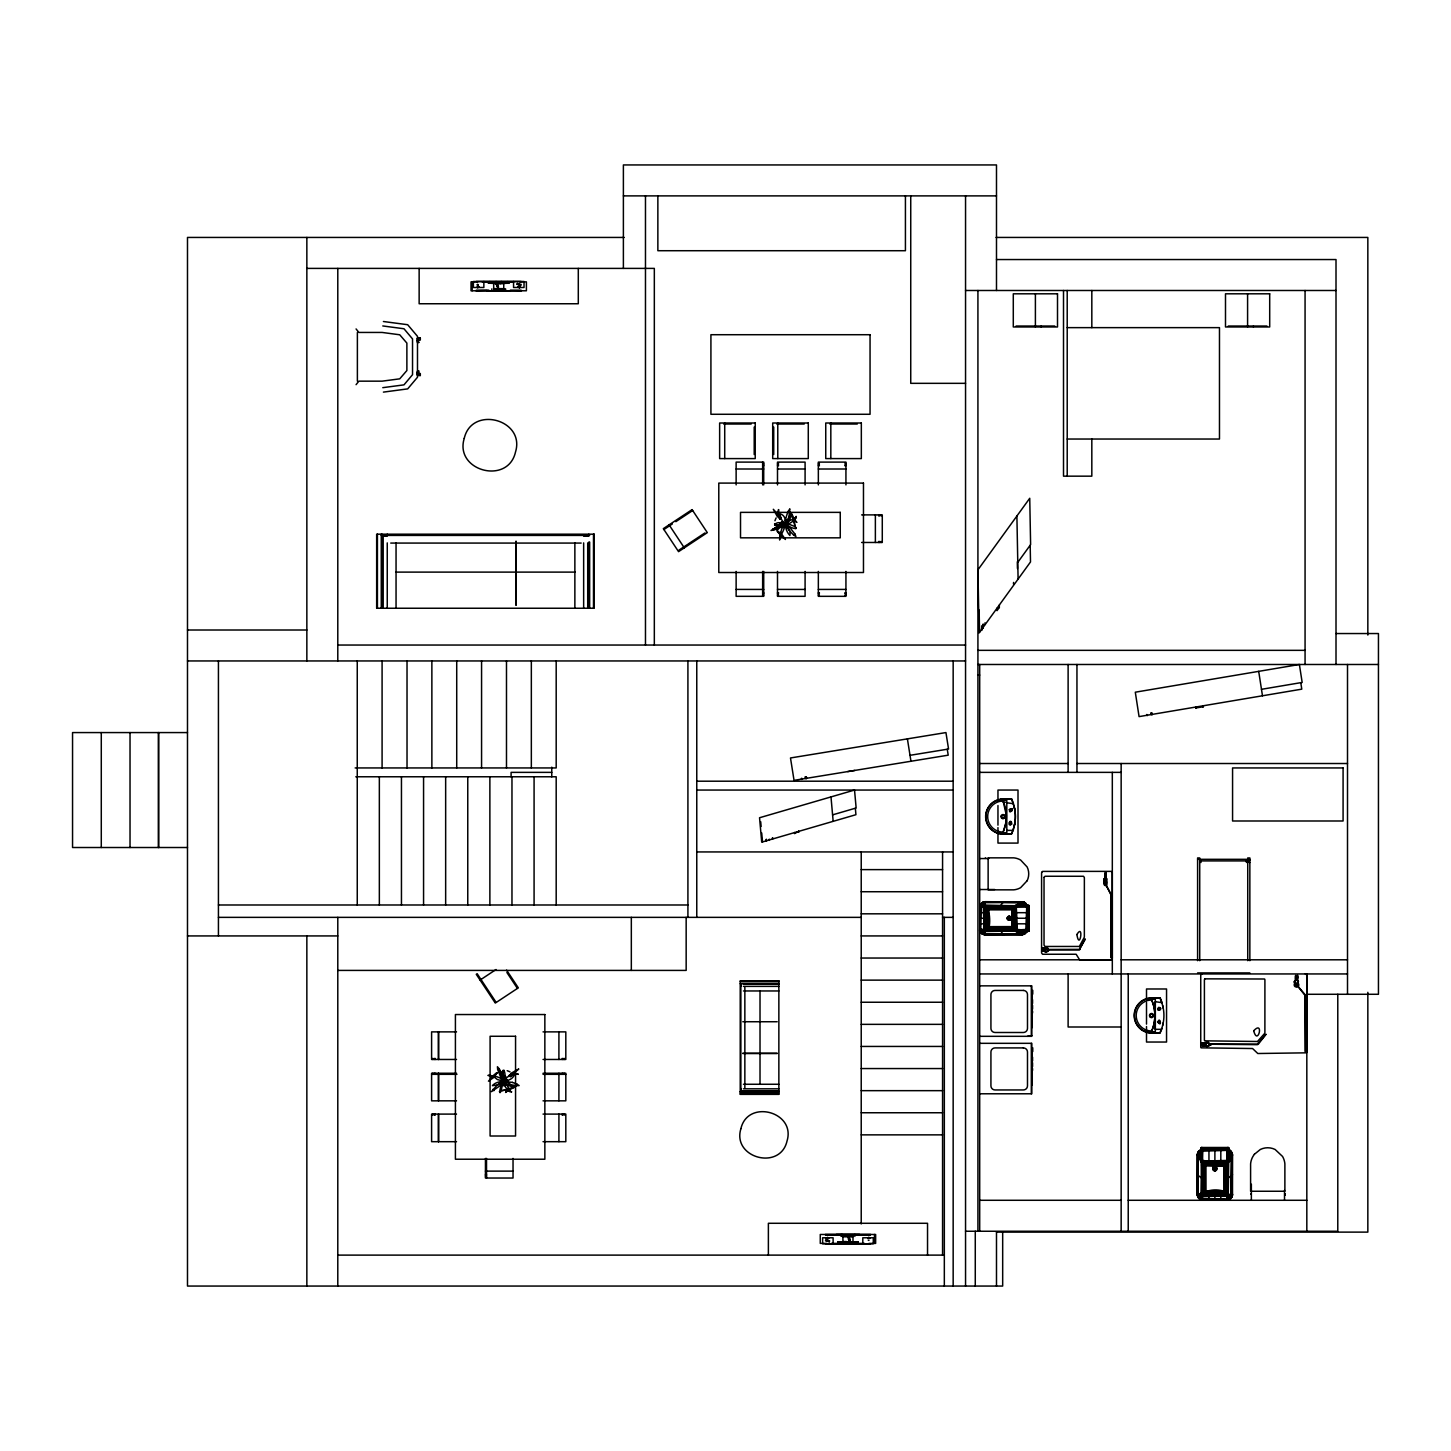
<?xml version="1.0" encoding="UTF-8"?>
<svg xmlns="http://www.w3.org/2000/svg" width="1451" height="1451" viewBox="0 0 1451 1451"><rect width="100%" height="100%" fill="white"/><g stroke="black" fill="none" stroke-linecap="round" stroke-linejoin="round"><path stroke-width="1.5" d="M984.286 910.394C984.05 897.353 992.919 915.871 987.26 906.603C981.329 913.713 983.506 904.844 988.421 906.313L1015.809 906.313L1015.936 929.855L1026.655 932.104L1021.939 934.825L985.138 934.825L981.638 933.555L979.697 929.384L988.421 929.91L984.54 930.109L984.34 926.101L985.283 929.239L988.421 929.964L984.467 930.182L981.674 933.519L984.213 934.716L1021.939 934.553C1032.695 932.159 1012.018 932.54 1012.163 926.536L1012.29 906.948L1025.44 902.939L1027.399 907.111L1027.399 929.384C1028.65 936.784 1011.474 930.563 1016.716 929.384L1016.19 905.877L985.138 905.533L983.56 907.111M984.558 930.073L1014.122 930.145L1015.863 929.13L1015.99 926.101L1015.21 929.474L1012.816 930.018L986.771 928.749L984.83 926.21L984.812 910.394L987.551 907.201L1011.837 906.784L1015.464 910.394M1044.357 948.374L1042.344 948.265L1042.652 949.988M1231.21 1198.091L1227.492 1194.989L1226.748 1200.14L1230.484 1198.816L1232.479 1195.37L1232.57 1155.123C1228.852 1143.461 1226.621 1155.177 1226.748 1161.417L1203.006 1161.417C1200.811 1171.556 1200.811 1158.605 1206.506 1161.471L1223.538 1161.707L1226.839 1162.85L1227.401 1192.25L1226.857 1194.463L1223.918 1195.08L1206.271 1194.971L1203.169 1193.647L1202.371 1165.28L1203.151 1162.523L1206.506 1161.525L1203.423 1161.761L1202.262 1165.878L1203.405 1162.777L1206.506 1161.634L1205.037 1162.85L1206.198 1165.371L1223.737 1165.534L1223.846 1190.854C1233.368 1188.079 1222.195 1200.449 1223.701 1191.235C1227.093 1188.587 1229.505 1194.209 1226.186 1195.261C1219.711 1195.37 1230.14 1195.787 1227.546 1190.854M1202.063 1044.901L1202.063 1043.323M1246.427 861.078L1249.855 862.474M1042.543 948.591L1042.471 951.058A3.102 3.102 0 0 0 1044.339 950.895M1230.484 1150.661L1227.365 1161.634L1227.546 1165.878L1227.655 1163.376L1226.331 1165.679L1202.498 1165.443L1203.659 1163.031L1206.506 1161.761L1202.516 1165.715L1202.444 1190.854L1203.659 1193.701L1206.506 1194.935L1202.915 1194.463L1202.679 1190.981L1202.244 1195.007L1226.748 1195.334C1227.165 1201.247 1232.062 1200.031 1232.534 1194.354L1227.746 1194.354L1223.755 1191.162C1211.766 1187.625 1205.146 1192.45 1197.238 1194.354L1197.238 1155.123L1198.562 1151.387L1203.006 1149.301L1229.632 1150.117L1232.534 1155.123L1228.689 1162.378L1228.235 1195.243L1203.006 1196.041C1199.415 1195.134 1197.819 1201.392 1203.006 1200.14C1198.472 1196.295 1212.982 1185.267 1201.881 1195.678M1202.153 1165.479L1227.256 1165.878L1226.095 1163.031L1223.247 1161.816L1226.857 1162.287L1227.401 1195.134L1230.484 1198.816M985.628 930.291L988.131 926.572L988.058 909.977L984.231 907.201L979.733 907.111L981.638 902.939L985.138 901.67L1023.735 902.123L1027.036 906.24L1027.362 929.384L1014.884 930.109L1012.054 926.609L1012.725 928.531L1014.757 929.003L1015.936 926.101L1015.428 929.674L1011.837 930.127M1202.153 1044.629L1202.172 1043.541M477.579 287.026C476.617 286.935 479.628 287.733 477.56 286.572M979.733 929.384C978.7 938.779 990.072 923.271 985.991 926.971L984.576 926.318L984.558 910.394C984.739 906.549 990.888 905.551 984.63 907.147C984.104 913.876 983.887 904.698 988.421 906.422L988.421 929.855C982.835 930.018 982.835 926.028 988.421 926.645L1012.054 926.609L1014.648 930.291L1024.206 933.301L1027.036 930.254L1025.222 933.319L1021.939 934.698L1015.12 931.197L984.231 930.943L983.325 907.111L984.83 905.333L1016.299 905.732L1016.951 929.384L1015.12 931.197L1015.718 930.073L984.467 930.182L984.957 906.095L1015.736 906.385L1012.236 910.013L1012.272 926.463C1018.711 930.291 1008.264 933.773 1015.664 926.101L1016.026 909.197L1012.326 910.103L1015.065 909.106L1016.516 905.95L1026.111 903.61L1027.362 907.111L1015.845 906.512M1206.089 1161.471L1206.47 1165.298C1201.12 1149.482 1202.915 1179.445 1206.506 1161.87L1223.411 1161.888L1227.238 1165.715L1223.846 1165.842L1227.655 1165.044M1223.247 1194.989C1232.117 1192.305 1224.499 1190.654 1227.31 1191.053L1202.28 1190.854C1200.122 1197.347 1209.427 1187.281 1202.915 1193.883C1203.568 1198.961 1199.016 1202.788 1197.202 1194.354L1197.474 1155.123L1198.562 1151.387M868.423 1238.465L868.333 1237.54L867.861 1238.41M988.385 926.645L988.421 930.182M1013.016 906.258L1011.964 906.802L1012.29 910.067L1016.026 907.6L1015.374 906.331L1011.837 906.53L1014.648 906.204L1012.091 909.904L1013.451 906.204M1226.748 1150.026L1229.251 1150.734L1231.3 1153.454L1227.655 1162.051L1227.727 1194.354C1224.426 1197.401 1225.043 1186.664 1223.247 1194.717L1206.506 1194.717C1208.157 1187.045 1203.586 1194.626 1206.506 1195.044M1227.727 1163.756L1223.792 1165.661L1227.746 1162.197L1226.929 1161.399L1223.628 1165.425L1223.411 1161.888L1228.235 1161.145L1231.21 1151.387M1226.403 1165.878L1223.247 1162.033L1223.247 1165.298L1224.209 1162.033L1223.247 1161.761M1251.161 1194.373L1250.835 1193.883M1044.756 950.496C1044.194 942.805 1052.483 952.763 1045.246 951.765A2.866 2.866 0 0 1 1044.92 951.094A2.576 2.576 0 0 0 1045.355 951.747L1045.754 952.074M828.43 1238.519L825.945 1238.574M497.312 286.155L497.367 286.881M788.909 517.499L789.816 508.811C784.828 516.447 782.923 528.382 789.906 535.51C791.684 525.897 779.84 522.813 779.695 513.799C793.788 516.81 776.303 546.102 781.98 528.146C791.901 523.231 794.967 501.538 785.68 524.228L778.081 528.889M496.097 282.274L496.079 281.494M1011.837 929.855L1014.195 929.837L1015.7 926.953L1012.399 926.101L1016.026 926.899L1014.449 929.239L1011.837 929.71L1011.837 906.639L1015.428 906.821L1015.99 910.394L1015.646 908.399L1012.871 907.02L1011.927 909.85L988.421 909.85M1044.72 948.736C1045.446 954.141 1040.258 947.539 1044.793 948.646L1045.609 947.195L1047.096 948.519M1104.791 873.575L1104.81 877.855A2.104 2.104 0 0 0 1104.465 878.472L1104.265 879.342A4.752 4.752 0 0 0 1104.265 881.047M1202.153 1165.08C1204.62 1168.109 1198.544 1153.636 1206.089 1165.461L1201.065 1162.378L1198.163 1155.123L1199.306 1152.003L1203.006 1150.026M1202.099 1192.958C1201.247 1187.154 1203.423 1202.045 1206.289 1191.398L1223.338 1191.452L1223.538 1195.025L1223.592 1191.344L1224.626 1194.3L1226.893 1195.08M1227.419 1191.144L1227.655 1192.541L1223.81 1191.035L1226.802 1191.561L1224.862 1195.189L1223.592 1195.098L1226.603 1194.209L1227.492 1191.198L1223.501 1194.971L1223.247 1191.452L1224.082 1194.59L1226.73 1194.899M985.283 906.276L988.095 909.94L984.63 907.147L984.377 908.126L987.931 910.14L984.776 906.149L985.138 901.706C973.694 906.857 994.171 904.553 987.895 910.23C978.246 913.042 994.697 899.439 984.667 910.394M1202.244 1195.007L1198.562 1198.091L1198.018 1197.238L1202.135 1194.862L1202.498 1190.854L1202.698 1194.681L1206.506 1195.152L1203.405 1193.955L1203.478 1192.341L1205.999 1191.162L1205.944 1165.697L1202.099 1164.21M1225.859 1163.285L1224.934 1161.471L1223.429 1165.316L1224.1 1161.417L1227.238 1161.888L1227.727 1165.461M1202.788 1192.123L1202.462 1194.336M502.372 1073.921C504.168 1063.783 507.197 1080.542 502.88 1082.972M1104.556 878.472C1109.09 880.05 1104.284 874.953 1104.12 880.485C1104.138 886.797 1107.385 884.675 1106.66 879.324A2.938 2.938 0 0 0 1106.097 877.928L1106.152 878.036A3.102 3.102 0 0 1 1106.587 879.705L1106.007 882.353M983.978 907.111L981.003 903.647L979.733 907.111M1026.002 932.775L1027.036 931.216L1016.28 929.601L1016.172 906.476L1025.875 904.844L1026.002 903.719M1026.546 932.014L1027.272 930.309L1016.498 929.384M1198.018 1197.238L1197.311 1195.352L1202.027 1194.536L1202.008 1161.525L1227.22 1161.199L1227.909 1195.352L1202.28 1195.225M1231.083 1197.982L1232.352 1195.334L1228.181 1194.645L1228.199 1162.378M1008.862 920.297L1008.862 916.18C1016.552 919.426 1002.732 921.875 1008.862 916.18M1009.588 916.18L1009.588 920.297M1201.029 1199.814L1202.661 1195.298L1206.162 1191.344C1208.864 1199.106 1199.596 1190.618 1205.944 1191.035C1200.938 1188.913 1202.299 1196.186 1203.369 1190.945M1232.207 1153.128L1231.518 1154.27C1230.865 1167.837 1226.585 1157.191 1223.592 1165.407L1223.538 1162.106M984.993 906.222L983.978 929.601L979.824 929.384L981.202 932.667M1012.635 930.291C1020.325 922.401 1007.683 925.176 1016.153 929.384M1201.918 1162.378L1198.671 1151.495L1197.311 1154.125L1198.163 1155.123M1203.369 1165.788L1205.128 1163.629L1202.661 1161.435L1205.654 1161.417L1206.416 1165.298L1206.271 1161.761M1226.403 1190.854L1223.447 1194.917L1223.338 1191.452L1224.535 1195.334L1225.859 1193.466M1227.854 1194.354L1226.966 1195.443L1224.626 1193.103M500.486 283.507A38.343 24.812 -0.6 0 1 495.19 283.507L488.425 283.163L509.011 283.199L504.005 283.398M858.248 1242.11L837.989 1242.129M1202.462 1165.679L1202.045 1162.904L1205.999 1165.57C1200.43 1160.746 1203.097 1168.744 1202.117 1162.523M1223.393 1165.298L1223.828 1162.033L1225.551 1163.013M1025.095 933.156L1021.939 934.371L982.708 933.682L980.15 929.384L980.024 905.261L984.63 907.147M1197.583 1153.146L1202.045 1162.378L1203.006 1149.337C1196.295 1148.067 1199.705 1161.616 1203.151 1161.471M1026.474 929.384L1025.422 932.304L1022.737 934.081L982.799 933.483L980.368 929.384L981.202 903.828M1232.207 1196.35L1227.727 1194.354L1226.657 1195.334M1228.689 1194.354L1226.748 1196.295L1203.006 1196.295L1201.065 1194.354L1201.519 1161.145L1226.748 1160.437C1230.684 1161.87 1226.131 1162.124 1227.02 1165.588M1027.272 930.309L1027.362 929.384L1026.945 931.179M479.011 286.591L478.776 287.425M1197.329 1155.123L1199.505 1150.915L1203.006 1149.591L1226.748 1149.591L1231.79 1152.203M1232.352 1195.334L1232.443 1194.354M503.57 1078.746C497.947 1112.5 496.442 1073.976 514.144 1075.445C509.392 1084.097 498.273 1078.746 492.433 1085.656L498.491 1084.858L503.697 1081.43L512.529 1082.446M979.969 907.111L980.676 904.572L985.138 901.923L982.436 902.431L980.15 905.315M1295.543 975.924L1295.58 979.77A2.068 2.068 0 0 0 1295.036 980.314C1293.059 982.599 1297.339 989.437 1297.666 983.814L1298.409 981.402A2.285 2.285 0 0 0 1297.466 979.842L1297.412 976.904M980.15 907.111L982.109 903.483L985.138 902.341L1024.297 902.994L1026.709 907.111L1025.73 932.54M1204.838 1195.261L1206.325 1191.416C1207.812 1201.21 1200.068 1187.825 1202.317 1193.157M1232.08 1194.354L1230.267 1198.562L1227.691 1199.796L1201.301 1199.143M1199.723 862.493C1202.208 859.101 1198.562 862.529 1201.029 862.493M498.364 287.334C497.113 288.187 499.996 288.042 497.24 283.924L496.26 284.305L497.929 287.715M1045.754 952.219L1044.829 948.628M985.773 930.127C991.65 932.032 990.144 909.16 986.462 906.258M1014.811 910.394L1012.254 906.639L1015.21 907.02L1015.936 910.394L1014.285 908.471L1012.272 910.031C1018.529 905.787 1011.311 906.367 1013.36 906.331M1204.457 1193.447L1205.654 1195.334L1206.416 1191.452C1204.892 1197.655 1207.232 1194.282 1203.75 1191.579M507.614 281.567L509.011 282.673L488.443 282.673L489.821 281.567A2.358 2.358 0 0 0 488.733 282.256M1227.492 1165.878C1229.305 1160.147 1221.597 1161.507 1226.149 1165.353M1044.811 949.68L1045.427 947.503L1046.751 947.721M870.02 1238.392L868.732 1237.467L869.403 1238.501M1046.86 949.661L1047.876 948.174L1048.62 950.187M1202.734 1165.588L1205.309 1161.544L1206.38 1165.298M1202.153 1191.253L1202.099 1192.541M1205.128 1193.103L1206.216 1195.025M1224.626 1163.629L1223.247 1161.58L1225.297 1163.285M1227.093 1165.752C1227.111 1160.492 1229.414 1167.529 1223.828 1165.752M1225.297 1193.447L1224.644 1195.007L1223.538 1194.626M1203.913 1163.285C1203.459 1160.292 1207.468 1162.396 1205.128 1163.629M477.161 284.741L478.213 285.176L477.651 284.251M868.315 1240.369L869.022 1240.297M1227.963 1147.36L1228.924 1149.718L1200.829 1149.718L1201.809 1147.36M1012.29 926.427C1017.314 925.883 1015.809 929.112 1012.272 926.463C1019.4 926.663 1012.671 932.54 1012.091 926.59C1012.399 931.506 1014.594 930.943 1012.018 926.627M1202.045 1162.469L1202.661 1165.298L1205.926 1165.752M1015.918 929.619L1015.7 929.964M1203.151 1195.261L1202.353 1193.538M1202.915 1194.463L1202.571 1191.217M1227.093 1190.981L1226.857 1194.463M519.494 287.062C521.054 285.702 518.497 289.71 520.093 286.5M1227.111 1165.298L1227.473 1162.233M987.224 930.291L988.294 926.627L986.063 930.218L987.405 929.474L988.258 926.627L987.551 929.293L985.048 929.474M1202.679 1194.119L1202.661 1191.434L1205.926 1190.945L1202.734 1191.144M1227.292 1162.414L1226.258 1165.516M1206.688 1042.199L1205.6 1045.373A1.941 1.941 0 0 0 1206.996 1046.588L1209.009 1045.446M986.571 910.394L988.421 908.526M1013.705 926.155L1011.964 929.692L1015.591 926.246M1204.53 1165.878L1206.506 1163.902M1225.224 1190.926L1223.247 1192.849M519.404 287.933L517.934 286.754L520.202 286.554M828.739 1238.519L827.777 1238.447M1008.173 920.061L1008.173 916.433M1010.259 916.433L1010.259 920.061M1012.163 909.94L1015.446 905.333L1022.737 902.649L1025.422 904.191L1026.474 907.111M1014.793 926.173L1011.927 929.039M1204.91 1192.903L1205.763 1195.134M1224.862 1163.829L1223.991 1161.598M1104.193 879.342L1104.465 878.472M1203.949 1161.417L1206.234 1165.353L1204.203 1163.013L1206.216 1161.707M1014.068 826.653L1014.721 823.805M1162.614 1025.585L1163.249 1022.755M1009.044 809.821C1016.208 805.595 1009.424 814.7 1009.515 810.909M1009.987 809.912L1011.274 809.694L1010.204 810.347M1012.036 810.492L1011.8 809.041M1157.572 1021.522C1162.142 1028.487 1160.093 1017.314 1158.497 1020.76M1158.424 1022.03L1159.748 1021.994L1158.478 1022.375M985.991 908.471L984.358 909.65L987.877 910.357L984.286 908.435L986.045 907.492M981.982 903.338L985.138 902.123L1021.939 901.923L1025.331 903.048L1022.882 901.778L985.138 902.576L982.218 903.647M1202.77 1195.588L1197.583 1196.331M1228.725 1149.682C1223.592 1150.19 1230.992 1164.155 1223.665 1165.461L1226.857 1162.287M1013.85 906.204L1012.054 909.886C1015.192 903.737 1018.058 912.625 1012.399 910.357C1021.704 911.518 1007.103 904.281 1015.21 907.02M1227.419 1163.194L1223.737 1165.534C1229.976 1164.591 1223.175 1157.88 1223.519 1165.353M1012.635 906.204L1026.202 905.569L1026.546 904.481M1203.205 1043.45L1205.545 1043.487L1206.779 1046.661L1210.95 1044.774L1207.595 1042.054L1205.545 1043.432M979.897 906.204L984.413 906.512L988.04 910.013C981.765 909.215 987.043 904.517 988.167 909.904L986.861 906.258M1228.181 1194.645L1227.093 1191.815M517.118 284.45L517.39 283.398M511.586 1084.895L516.429 1085.711L516.864 1084.078L512.257 1082.355M829.265 1241.875L829.555 1240.805M979.897 930.291L981.747 933.428L985.138 934.698L985.138 930.309L984.213 934.716M1042.344 948.41L1045.137 947.739M1104.864 882.317C1104.302 887.958 1107.657 881.718 1104.338 881.356M984.286 909.614L985.737 908.235M1014.285 928.023L1015.918 927.225L1012.381 926.228M478.504 286.572L477.579 287.153M477.669 287.915L477.343 286.591M869.004 1237.358L868.968 1238.338M1024.66 902.395C1006.831 913.604 1019.182 899.439 1025.44 902.939M986.317 909.106L984.34 910.031L987.895 910.23L984.576 909.541L988.421 907.437M1007.629 919.589L1007.629 916.905M1010.821 916.905L1010.821 919.589M1044.938 948.464L1045.718 947.322M788.528 518.896L787.73 521.072M1013.759 927.606L1015.863 926.79M983.343 626.651L982.962 627.793L982.871 625.762M985.229 624.438L984.993 622.842M1013.469 584.064L1013.578 582.431M827.324 1237.612L827.396 1238.465M786.714 524.881L785.68 524.228L788.365 521.127L796.019 518.098C791.23 524.464 782.125 526.749 774.616 524.809C779.586 518.297 788.818 528.636 795.874 528.563L794.822 526.495L789.036 524.228L779.713 525.28M1212.691 1168.291C1218.749 1161.761 1216.156 1176.507 1212.691 1168.291L1217.081 1168.291M1015.392 926.355L1015.591 910.249L1014.285 909.523M986.154 909.324L984.449 908.979L985.991 907.963M1016.026 928.096C1013.306 925.43 1017.623 928.005 1014.285 928.531M1227.6 1194.626L1227.238 1191.017M1011.637 833.545L1013.233 829.446A39.431 39.431 0 0 0 1013.215 803.691L1006.613 802.748M1013.505 829.537L1011.474 834.216L1000.664 833.745M1151.659 999.975A15.544 15.544 0 0 0 1136.206 1015.5A15.544 15.544 0 0 0 1151.659 1031.044C1156.066 1021.558 1155.722 1008.699 1151.659 1000.211M1162.033 1028.469L1160.02 1033.148L1149.21 1032.677M774.943 520.728L776.104 517.916M1012.725 907.963L1014.249 906.204M1205.581 1193.466L1203.949 1195.334M1046.951 948.954L1047.513 948.138L1048.384 949.19M1047.169 950.931C1049.744 949.444 1045.953 953.253 1044.92 950.731M1013.959 927.389L1015.791 926.736M1294.582 981.202L1296.523 979.516L1298.391 981.166M984.377 908.507L986.771 907.746L988.131 909.922M1015.9 927.987L1012.925 928.368M1007.266 918.955L1007.266 917.54M1011.184 917.54L1011.184 918.955M1105.372 883.605L1110.704 894.342A3.773 3.773 0 0 1 1111.031 895.992M1105.589 884.167L1110.904 893.925A4.716 4.716 0 0 1 1111.321 895.992L1111.049 957.86L1111.049 895.992M1106.297 884.439L1105.499 884.076M1047.658 949.843L1079.308 949.933L1085.257 938.96L1079.272 949.353L1047.658 949.462M1203.913 1192.903L1206.035 1191.198M1210.932 1044.847L1209.118 1045.536L1211.277 1043.94M985.283 930.218L988.095 926.536L983.306 934.462M1227.328 1161.417L1229.65 1150.081M1011.873 824.114C1010.44 816.387 1007.067 827.233 1011.166 824.513M1159.748 1009.297C1159.476 1006.649 1158.025 1010.821 1159.585 1008.735M1160.401 1009.769L1160.655 1008.663M788.328 511.078L789.961 511.496M507.505 1085.221L513.727 1087.216L507.923 1082.373L497.367 1079.544L493.703 1076.624L494.265 1075.626L500.686 1078.311L506.635 1084.622M1205.364 1193.284L1203.532 1195.334M1224.408 1163.448L1226.24 1161.417M1201.881 1043.142L1207.504 1042.199L1208.465 1043.741M1203.423 1165.679L1202.299 1162.233M1015.7 926.318L1014.285 926.971M1204.457 1163.285C1207.704 1160.818 1204.022 1162.704 1206.162 1165.407M512.983 1087.452L513.563 1086.454M518.315 287.189L519.549 287.044M1297.285 976.904L1297.303 979.751L1294.872 980.822A2.594 2.594 0 0 0 1294.764 982.998C1291.771 988.675 1301.62 988.004 1297.992 982.835M1205.581 1043.469L1208.483 1042.652M1200.122 1199.36L1202.534 1195.189M787.222 522.052L785.68 524.228L787.168 525.008M987.895 910.267L984.503 909.432L986.499 908.888M503.062 1082.464L502.318 1074.955M984.213 906.948L980.423 904.39M1204.076 1192.015L1202.117 1194.209M1225.678 1164.736L1225.261 1161.562M1104.9 878.018L1104.392 881.755M1206.234 1042.725L1205.745 1045.355L1206.96 1046.534M1201.682 1161.253L1201.682 1195.479M984.685 930.164L982.436 934.063M497.185 1085.076L491.436 1091.678L501.683 1084.622M519.621 286.645L518.624 286.446M981.674 904.191L980.604 907.111L980.604 929.384L981.674 932.304M1199.143 1151.876L1197.909 1155.123L1197.909 1194.354L1199.143 1197.601M1230.956 1197.873L1232.28 1194.354L1232.08 1155.123L1230.793 1151.749M1017.768 562.371L1030.609 544.633L1029.738 498.273L977.92 569.844L979.117 632.926L1030.5 561.954L1030.192 545.231M999.431 607.316L997.018 610.635L997.091 608.096M988.204 929.946C980.06 928.259 991.287 923.326 984.286 927.661M1011.837 906.422C1016.262 906.839 1017.26 910.756 1012.29 910.067M984.975 909.958L985.537 926.3L988.421 929.057M982.109 933.011L985.138 933.918M1028.94 931.161L1029.212 905.986L1027 905.079L1027 931.415L1028.94 931.161L1028.94 905.333L1028.759 931.306M987.242 930.236L988.312 929.692L984.449 926.409L987.877 926.137L984.286 927.28L985.719 926.59M1016.026 908.798L1012.363 910.194L1015.791 909.759L1012.907 906.403M1206.815 1042.126L1207.957 1042.126M356.075 384.678L358.869 381.16L382.121 381.16L399.732 378.838L406.879 370.531L406.879 343.089L399.732 334.782L382.121 332.442L358.869 332.442L356.075 328.942M1012.345 907.691L1014.902 906.802M984.231 928.096L987.931 926.355L984.304 929.239M1014.993 906.276L1021.939 901.706L1023.807 901.996M1079.852 949.571L1079.925 949.48A2.249 2.249 0 0 0 1080.143 949.117M857.94 1243.017A2.358 2.358 0 0 1 856.852 1243.688L858.248 1242.6L837.68 1242.6L838.805 1243.616M1297.811 985.701C1295.507 988.349 1294.564 981.819 1297.049 983.524M988.022 929.855C981.547 930.073 984.576 925.212 987.877 926.137M987.351 928.368C984.358 929.801 982.926 925.738 986.499 927.606M1202.172 1192.468L1203.514 1191.217M1011.855 810.837L1010.513 811.435M1010.984 823.678L1010.44 822.499L1010.349 823.715M984.467 929.511L984.286 928.06M1015.918 909.65L1015.918 906.857L1013.959 909.106M1204.203 1163.013L1203.26 1161.598L1205.781 1163.122M1297.013 986.063C1293.077 982.418 1299.244 985.936 1297.974 983.179L1297.919 980.495L1295.707 979.751L1297.158 979.643M1202.861 1195.08L1205.309 1195.207L1203.623 1191.398M1204.004 1195.261L1203.913 1191.779M1202.226 1191.597L1202.516 1193.375M1226.004 1165.153L1227.655 1163.376M984.358 927.225L984.34 930.055L988.04 926.482M985.991 928.023L984.63 929.347M1014.285 908.471L1015.627 907.147M987.75 928.676L984.558 928.985L985.991 926.971M1012.526 907.818C1015.972 906.675 1017.242 908.725 1012.925 908.126M1014.539 928.259L1015.863 929.13L1014.122 927.171M1104.973 880.63C1100.91 885.926 1109.163 888.302 1106.424 881.265M1295.707 979.915L1295.017 983.198L1297.375 983.814M1223.447 1161.834L1226.73 1161.834M1206.307 1194.917L1204.203 1193.72L1224.771 1193.665M1206.071 1161.87L1205.581 1163.285M788.401 529.651L793.624 535.056L794.912 533.986L788.818 526.187M826.671 1238.483L827.669 1237.34L826.598 1238.41M987.551 928.531L984.522 928.622M980.423 932.104L984.358 929.837L980.15 931.179M1227.582 1161.906L1231.518 1152.402M1202.153 1195.098L1201.555 1162.378L1203.006 1160.927M478.213 285.176L477.252 285.049M498.292 1084.151L500.196 1082.827M778.389 525.861L770.989 530.504L778.353 528.781M1012.49 906.712L1014.195 906.258M842.668 1241.856L837.662 1242.11L857.922 1242.129M1230.122 1198.399L1226.748 1199.687M1199.777 1151.242L1227.6 1150.353L1230.629 1151.876L1232.28 1155.123M1025.331 933.428L1021.939 934.789M1199.378 1150.788L1203.006 1149.428M1230.375 1198.689L1226.748 1200.14M1015.537 910.067L1012.381 910.23M1205.364 1163.448C1203.079 1158.678 1201.7 1166.531 1205.981 1165.606M1224.408 1193.284C1226.675 1198.181 1228.108 1189.929 1223.792 1191.09L1227.419 1193.538M1225.551 1193.72L1223.411 1194.844M849.089 1237.812L848.11 1237.649L849.035 1237.34C852.68 1243.362 847.348 1240.696 848.527 1237.776M1204.257 1192.232L1204.493 1195.189M1201.881 1161.054L1228.072 1161.253M663.923 529.542L672.375 523.938M675.821 521.671L692.671 510.516M678.923 550.147L687.266 544.633M687.901 544.198L704.932 532.934M480.081 980.078L496.006 969.522M494.718 1002.188L495.607 1001.589L477.161 973.712L476.273 974.31L495.299 1003.058L518.315 987.841L506.599 970.139M984.467 906.313L1015.355 905.95M1205.981 1162.995L1224.172 1163.285M1158.533 1007.429C1155.812 1013.324 1163.956 1007.665 1158.95 1007.447M1011.42 833.817L1003.113 833.926A17.303 17.303 0 0 1 985.918 816.568A17.303 17.303 0 0 1 1003.113 799.265L1011.764 799.12L1013.505 803.6M1151.659 1032.804A17.303 17.303 0 0 1 1134.464 1015.5A17.303 17.303 0 0 1 1151.659 998.197L1160.31 998.052L1162.033 1002.532M1204.094 1161.562L1203.913 1164.953M478.957 287.008L477.778 287.08M795.874 528.563L796.273 527.475M1215.648 1166.586L1214.124 1166.586M1214.124 1170.776L1215.648 1170.776M1204.493 1161.562L1204.076 1164.736M1223.973 1193.611L1225.75 1194.862L1225.678 1192.015M983.288 901.996L984.558 906.422L982.436 902.431M1225.859 1164.953L1226.077 1161.58M505.873 1082.972L501.212 1078.583L497.657 1069.423L499.198 1068.77L501.556 1073.069M1015.954 930.762L984.086 930.617L983.778 907.111L985.138 905.75M1104.9 877.837C1107.494 877.674 1105.245 870.999 1105.97 877.837M496.442 284.795L497.421 284.414M497.131 286.609L498.11 286.228M848.563 1239.045L849.524 1238.664M848.944 1239.607L848.781 1237.703M849.035 1239.898L850.413 1240.968L849.434 1241.331L850.159 1240.75M849.252 1240.859L850.213 1240.478M806.756 778.135L805.577 778.534L805.051 776.956M1223.991 1195.134L1224.862 1192.903M1216.319 1166.967L1213.453 1166.967M1213.453 1170.395L1216.319 1170.395M502.1 1081.92L503.697 1081.43L506.798 1084.115L509.845 1091.769L505.619 1087.361L503.697 1081.43M494.265 1075.626L493.703 1076.624M832.584 814.863L856.144 807.989L854.53 790.051L759.544 817.747L761.721 842.16L855.927 814.7L855.346 808.225M1016.045 906.948L1026.855 906.276L1026.945 905.315M1202.153 1199.378L1226.748 1199.451L1230.938 1196.785L1231.518 1154.27L1232.443 1154.125L1231.083 1151.495M987.097 906.784C986.39 905.243 988.349 908.38 985.048 907.02M1199.378 1198.689L1203.006 1200.05L1228.725 1199.796M1012.109 929.638C1019.001 930.399 1010.005 931.125 1011.927 926.645L1011.909 927.951M416.909 338.881L420.318 338.065L420.318 340.006L416.909 340.822M500.069 283.417L497.348 283.417M1013.759 908.888L1015.845 909.342M1216.809 1167.565L1212.945 1167.565M1212.945 1169.796L1216.809 1169.796M1015.101 906.603L1012.29 906.948M985.175 929.891L987.986 929.547M985.374 929.692L988.095 928.912L985.011 930.055M1261.481 689.316L1302.164 682.442L1299.389 664.485L1135.299 692.2L1139.071 716.613L1301.783 689.152L1300.785 682.677M1205.6 1161.779L1204.91 1163.829M910.013 755.318L948.555 749.024L945.943 732.574L790.487 757.966L794.042 780.348L948.21 755.173L947.249 749.242M382.774 387.671L403.977 384.86L412.537 374.684L412.537 338.917L403.977 328.76L382.774 325.949M383.409 392.115L407.677 388.886L417.489 377.26L417.489 336.342L407.677 324.716L383.409 321.505M1203.006 1149.791L1199.632 1151.078L1197.674 1155.123L1197.674 1194.354L1200.303 1199.125M1021.939 933.918L1024.66 934.099M1202.208 973.947L1201.029 974.637A1.977 1.977 0 0 0 1200.739 975.707L1200.739 1046.77A1.977 1.977 0 0 0 1201.029 1047.84L1252.576 1048.529L1257.799 1053.517L1306.535 1052.827A1.977 1.977 0 0 0 1306.825 1051.775L1306.789 975.707A1.977 1.977 0 0 0 1306.48 974.637L1305.32 973.947M1000.628 799.102L1011.764 799.12M1014.122 909.324L1015.754 910.122M1212.691 1169.071L1217.081 1169.071M1022.882 934.716L1015.392 930.726L984.104 930M1227.746 1200.05L1226.748 1195.606L1202.734 1195.787M846.949 1241.802L849.325 1241.856M1010.313 821.701L1011.42 821.973M417.489 340.695L419.158 340.459A371.492 12.968 0 0 1 417.199 339.987M417.489 342.636L419.158 342.4A371.492 12.968 0 0 1 417.199 341.928M488.425 283.199L489.948 283.163M856.725 1242.11L858.248 1242.074L851.483 1241.766A38.343 24.812 -0.6 0 0 846.187 1241.766M1003.113 798.921L1005.597 798.866M516.538 1085.711L519.132 1085.566L516.955 1084.133M774.798 524.772L779.332 525.044L774.798 524.772L774.616 523.666M1205.545 1045.319L1203.205 1045.337L1205.6 1045.5M1296.686 975.652L1295.761 975.671L1297.357 975.652M1012.181 928.912C1012.925 931.469 1014.322 929.166 1012.236 930.291M1106.134 873.139L1104.791 872.903L1104.719 876.857M623.386 195.885L996.492 195.885M624.238 237.438L187.487 237.438L187.487 1286.058L1002.677 1286.058L1002.677 1232.117M996.039 237.438L1367.84 237.438L1367.84 635.066M996.492 259.548L1336.008 259.548L1336.008 664.485M306.85 268.399L654.328 268.399L654.328 645.042M477.724 281.875L471.031 281.875L471.031 290.78L526.405 290.78L526.405 281.875L519.857 281.875M482.204 281.875L488.914 281.875M508.938 281.875L513.291 281.875M488.697 282.292L490.638 282.292M488.751 283.145L508.684 283.145M493.685 288.64L503.751 288.64M493.685 283.271L493.685 288.949L503.751 288.912L503.751 283.271M476.309 290.164L488.824 290.164M510.19 290.309L521.127 290.164M487.228 290.563L475.982 290.78M510.19 290.599L521.453 290.78M965.55 290.49L1336.008 290.49M1016.063 326.04L1054.732 326.04M1228.253 326.04L1266.941 326.04M1067.21 327.636L1219.475 327.636L1219.475 439.036L1067.21 439.036M417.489 338.065L420.318 338.065M417.489 375.501L420.318 375.501L420.318 373.56L416.909 372.762M965.55 383.336L910.738 383.336L910.738 195.885M723.704 424.018L751.165 424.018M776.757 424.018L804.217 424.018M829.809 424.018L857.269 424.018M762.646 463.25L763.716 463.25M777.5 463.25L778.57 463.25M818.346 463.25L819.416 463.25M844.881 463.25L845.933 463.25M762.646 464.755L763.716 464.755M777.5 464.755L778.57 464.755M818.346 464.755L819.416 464.755M844.881 464.755L845.933 464.755M762.646 465.735L763.716 465.735M777.5 465.735L778.57 465.735M818.346 465.735L819.416 465.735M844.881 465.735L845.933 465.735M736.129 468.999L763.716 469.018M777.5 469.018L805.087 468.999M818.346 469.018L845.933 468.999M861.622 514.887L882.281 514.887L882.281 542.474L861.622 542.474M381.268 535.419L589.65 535.419M382.048 536.126L387.254 536.126M583.647 536.126L588.816 536.126M390.736 543.073L581.162 543.073M396.05 572.111L575.267 572.111M736.129 589.414L763.716 589.432M777.5 589.414L805.087 589.432M818.346 589.432L845.933 589.414M762.646 592.697L763.716 592.697M777.5 592.697L778.57 592.697M818.346 592.697L819.416 592.697M844.881 592.697L845.933 592.697M762.646 593.677L763.716 593.677M777.5 593.677L778.57 593.677M818.346 593.677L819.416 593.677M844.881 593.677L845.933 593.677M762.646 595.182L763.716 595.182M777.5 595.182L778.57 595.182M818.346 595.182L819.416 595.182M844.881 595.182L845.933 595.182M187.487 630.006L306.85 630.006M1336.008 633.543L1378.45 633.543L1378.45 994.28L1306.825 994.28M337.793 645.042L965.55 645.042M977.92 650.338L1305.066 650.338M187.487 660.949L965.55 660.949M977.92 664.485L1378.45 664.485M977.92 675.096L979.697 675.096M187.487 732.574L72.55 732.574L72.55 847.511L187.487 847.511M979.697 763.516L1068.117 763.516M1076.95 763.516L1347.507 763.516M355.15 767.942L556.186 767.942L556.186 660.949M551.761 772.367L511.097 772.367L511.097 776.884M979.697 772.367L1121.151 772.367M355.803 776.775L556.186 776.775L556.186 904.989M696.77 781.2L953.162 781.2M696.77 790.051L953.162 790.051M997.962 800.353L1006.813 800.353L1006.813 832.783L997.962 832.783M1006.613 830.389L1012.852 830.389M696.77 851.937L953.162 851.937M979.697 858.557L988.766 858.557M1197.601 859.318L1249.855 859.318M1247.733 860.316L1249.855 860.316M1199.723 860.915L1247.733 860.915M861.223 869.621L942.57 869.621M1104.955 874.554L1106.043 874.59M979.697 889.517L994.733 889.517M861.223 891.73L942.57 891.73M218.43 904.989L687.919 904.989M988.421 907.111L1011.837 907.111M988.421 907.637L1012.181 907.582M987.986 908.126L1012.091 908.126M988.421 908.29L1011.837 908.29M988.421 909.051L1011.837 909.051M979.733 912.679L984.213 912.679M1016.063 912.679L1027.362 912.679M861.223 913.822L942.57 913.822M218.43 917.358L861.223 917.358M942.57 917.358L953.162 917.358M979.733 918.247L984.213 918.247M1007.139 918.247L1011.311 918.247M1016.063 918.247L1027.362 918.247M979.733 923.815L984.213 923.815M1016.063 923.815L1027.362 923.815M987.986 927.515L1014.285 927.515M988.421 928.205L1011.837 928.205M988.421 928.858L1011.837 928.858M988.421 929.384L1011.837 929.384M187.487 935.931L337.793 935.931M861.223 935.931L942.57 935.931M861.223 958.041L942.57 958.041M979.697 959.8L1112.318 959.8M1121.151 959.8L1347.507 959.8M337.793 970.411L686.16 970.411L686.16 917.358M979.697 973.947L1347.507 973.947M1295.797 976.795L1297.212 976.795M861.223 980.132L942.57 980.132M740.228 981.239L778.861 981.239M778.861 983.252L740.862 983.252L740.862 1091.968M740.228 983.687L778.861 983.687M743.438 984.25L778.861 984.25M979.697 985.846L1031.788 985.846L1031.788 1036.322L979.697 1036.322M743.438 986.372L778.861 986.372M743.438 990.96L778.861 990.96M1146.508 999.286L1155.341 999.286L1155.341 1031.715L1146.508 1031.715M861.223 1002.242L942.57 1002.242M742.803 1021.74L777.21 1021.74M861.223 1024.352L942.57 1024.352M1121.151 1027L1068.117 1027L1068.117 973.947M1161.399 1029.321L1155.159 1029.321L1155.159 1001.68L1161.761 1002.623M456.521 1031.879L431.6 1031.879L431.6 1059.466L456.521 1059.466M543.037 1031.879L565.817 1031.879L565.817 1059.466L543.037 1059.466M1151.659 1032.858L1159.966 1032.749L1161.761 1028.378A39.431 39.431 0 0 0 1160.709 999.902L1159.966 998.252M1031.788 1035.561L1027.489 1036.322M979.697 1043.323L1031.788 1043.323L1031.788 1093.782L979.697 1093.782M861.223 1046.443L942.57 1046.443M742.803 1053.281L777.21 1053.281M742.803 1053.517L777.21 1053.517M861.223 1068.553L942.57 1068.553M503.116 1070.366L504.277 1070.366M456.521 1073.25L431.6 1073.25L431.6 1100.837L456.521 1100.837M543.037 1073.25L565.817 1073.25L565.817 1100.837L543.037 1100.837M431.6 1074.32L456.956 1074.32M543.037 1074.32L565.817 1074.32M743.438 1084.26L778.861 1084.26M743.438 1088.83L778.861 1088.83M861.223 1090.662L942.57 1090.662M741.225 1090.952L778.861 1090.952M740.228 1091.569L778.861 1091.533M740.228 1091.968L778.861 1091.968M740.228 1093.981L778.861 1093.981M861.223 1112.754L942.57 1112.754M456.521 1114.096L431.6 1114.096L431.6 1141.683L456.521 1141.683M543.037 1114.096L565.817 1114.096L565.817 1141.683L543.037 1141.683M861.223 1134.863L942.57 1134.863M1201.319 1147.487L1228.453 1147.487M1200.956 1147.85L1228.797 1147.85M1200.866 1148.086L1228.906 1148.086M1200.829 1148.34L1228.924 1148.34M1206.506 1162.378L1223.247 1162.378M1206.506 1163.629L1223.247 1163.629M1206.506 1164.446L1223.247 1164.446M485.45 1171.12L513.037 1171.12M485.45 1174.403L486.52 1174.403M1197.238 1174.73L1202.008 1178.375M1232.534 1174.73L1227.746 1178.375M485.45 1175.364L486.52 1175.364M485.45 1176.87L486.52 1176.87M1206.506 1192.305L1223.247 1192.305M1206.506 1193.103L1223.247 1193.103M1206.506 1194.354L1223.247 1194.354M979.697 1200.285L1121.151 1200.285M1128.225 1200.285L1306.825 1200.285M965.55 1231.246L1337.786 1231.246L1337.786 994.28M996.492 1232.117L1367.84 1232.117L1367.84 992.321M825.546 1235.109L870.364 1235.109M842.922 1241.983L842.922 1236.325L852.988 1236.361L852.988 1241.983M842.922 1236.615L852.988 1236.615M856.09 1242.981L857.976 1242.981M826.816 1243.398L820.268 1243.398L820.268 1234.475L875.642 1234.475L875.642 1243.398L868.931 1243.398M831.187 1243.398L837.735 1243.398M857.759 1243.398L864.47 1243.398M337.793 1255.115L944.329 1255.115M493.685 288.894L503.751 288.912M1015.21 929.474L1012.526 928.676M842.922 1236.361L852.988 1236.379M985.991 909.523L984.667 909.995M417.489 370.93L419.158 371.166A371.492 12.968 0 0 0 417.199 371.637M417.489 372.871L419.158 373.107A371.492 12.968 0 0 0 417.199 373.578M987.877 929.71L985.755 928.767L984.884 926.355M985.846 926.772L984.739 926.427M985.011 906.44L988.095 906.712M985.664 857.94L985.211 858.085M1226.748 1160.927L1227.854 1161.707M1003.113 802.077L1005.38 802.24M1227.074 1161.471L1226.748 1149.337L1230.375 1150.788M985.628 906.204L987.551 907.963M1021.939 901.796L1022.846 901.869M1226.748 1149.428L1227.727 1149.518M1021.939 902.123L1025.095 903.338M985.138 934.553L981.855 933.319M1226.748 1149.791L1230.122 1151.078M1203.006 1199.687L1199.632 1198.399L1197.329 1194.354L1197.311 1195.352M984.903 906.331L987.569 906.549M985.991 928.531L984.467 927.878M987.115 906.512L985.682 906.276M987.986 906.948L985.175 906.603M1012.29 929.547L1015.101 929.891L1012.345 928.803M1226.258 1191.217L1227.528 1191.597M1246.427 860.915L1247.588 861.803A1.832 1.832 0 0 1 1247.715 862.22L1246.427 860.915L1246.427 862.493M985.374 906.802L988.095 907.582M1011.837 908.526L1013.705 910.394M988.421 927.951L986.571 926.101M1223.247 1163.902L1225.243 1165.878M1206.506 1192.849L1204.566 1190.999M1012.725 928.531L1014.594 930.218M1014.285 907.963L1015.972 908.834M985.737 928.259L984.449 927.515M1010.422 824.621L1009.424 824.095M1159.059 1010.368L1158.061 1009.842M416.909 374.703L420.318 375.501M517.354 283.544L521.181 284.414L520.891 285.466L517.155 284.305M829.519 1240.968L825.782 1239.807L825.492 1240.859L829.319 1241.711M510.426 1084.659L507.904 1083.897M1197.311 1154.125L1202.027 1162.197M1223.773 1191.126L1227.655 1193.375M1160.31 998.052L1149.156 998.034A17.612 17.612 0 0 0 1134.21 1016.752A17.612 17.612 0 0 0 1151.641 1033.112M1203.75 1165.153L1202.099 1163.793M1226.004 1191.579L1227.727 1192.994M499.362 1091.624L500.45 1092.023M1204.91 1195.189L1203.913 1193.466M1015.646 905.823L1016.498 907.111M507.197 1070.693L510.026 1071.854M1201.156 1199.542L1198.163 1194.354M1201.972 1161.979L1198.018 1152.239M779.876 533.678L780.874 534.222M1223.973 1163.122C1222.576 1160.111 1227.999 1163.049 1227.328 1165.371M790.704 514.361L791.702 514.942M1227.528 1161.09L1227.981 1162.142M793.733 535.129L795.928 536.489L794.912 533.986M1199.777 1198.236L1226.748 1199.197L1231.137 1196.857L1231.518 1153.418M1231.79 1197.256L1227.619 1194.862M1206.053 1165.498L1202.679 1162.614M1203.623 1165.353L1202.915 1162.287M1226.149 1191.398L1227.292 1194.336M1227.074 1194.119L1223.701 1191.235L1227.437 1195.044M1223.683 1194.862L1224.172 1193.466M1045.391 951.965L1045.482 952.037A2.557 2.557 0 0 1 1044.938 951.094M1202.571 1165.189L1202.335 1165.588M1225.261 1195.189L1225.859 1191.779M1206.071 1194.862L1205.781 1193.611M492.868 1089.375L493.939 1090.662M499.198 1068.77L497.421 1066.739L497.657 1069.423M1011.42 799.32L1012.181 800.988A39.413 39.413 0 0 1 1013.215 829.446M1200.104 1150.081L1202.534 1161.544M1227.238 1195.189L1229.65 1199.397M1025.73 903.955L1026.945 907.111M1198.671 1197.982L1197.474 1194.354M1014.539 908.235L1015.464 909.85M669.092 524.845L684.31 547.861M506.889 972.496L517.427 988.421M787.693 528.672L787.041 527.674M1201.029 1149.645L1202.661 1161.435L1202.045 1149.518M1023.789 934.462L1015.573 930.49M1247.425 861.495L1247.733 862.493M1223.61 1161.943L1223.792 1162.995M773.02 528.726L773.673 530.268M502.082 1074.139L502.645 1075.463M1151.659 999.92L1152.711 1002.623A39.358 39.358 0 0 1 1151.659 1031.081M806.375 776.956L806.43 778.697L805.813 776.829M805.559 776.902L806.049 778.371M801.913 778.371L801.768 779.459L801.405 778.389M1152.112 713.04L1152.148 714.817L1151.586 713.094M1151.314 713.148L1151.242 714.636L1150.734 713.021M1147.433 714.672L1147.215 715.651L1146.834 714.472M984.213 901.778L984.957 906.095M867.752 1238.574L868.587 1238.156M1227.074 1162.614L1227.473 1165.207M1162.614 1005.416L1163.249 1008.264M1014.068 806.484L1014.721 809.332M772.73 837.862L772.639 839.059L772.422 837.88M769.429 839.385L769.284 840.365L769.103 839.331M766.4 839.295L766.436 841.199L766.11 839.476M1202.462 1162.414L1202.825 1165.407M907.401 738.867L910.956 761.249M854.875 770.427L847.747 771.587M1258.706 671.36L1262.479 695.791M1203.278 705.785L1203.405 706.71L1195.787 707.997L1195.642 707.072M1203.024 705.821L1203.151 706.746M1202.77 705.857L1202.806 706.8M1196.241 706.963L1196.386 707.888M1195.987 707L1195.896 707.979M1202.172 1164.264L1202.299 1165.207M496.768 288.64L494.12 288.93M1232.352 1154.144L1232.443 1155.123M1027.181 906.204L1027.272 907.111M830.988 796.907L833.164 821.339M798.884 831.332L794.549 833.545L794.676 832.548M798.739 831.369L798.685 832.33L798.54 831.423M794.822 832.511L794.912 833.436M760.705 821.719L761.122 826.471M761.702 832.947L762.519 841.943M1106.17 873.52L1106.188 873.556A22.89 22.89 0 0 1 1106.043 876.894A23.198 23.198 0 0 0 1106.224 872.903M983.27 624.42L983.234 628.265L983.089 624.111M981.674 625.816L981.692 630.405L981.602 628.356M501.32 282.274L501.339 281.494M1016.897 516.012L1018.094 579.094M1017.314 561.773L1017.441 568.502M999.394 604.922L999.249 607.57M979.135 609.982L979.552 632.328M1347.507 664.485L1347.507 994.28M1306.825 973.947L1306.825 1231.246M1305.066 290.49L1305.066 664.485M1296.505 983.379L1296.505 986.535M1295.543 975.471L1295.435 978.881M1294.346 981.329L1294.346 982.454M1284.516 1190.219L1284.516 1200.285M1253.428 326.04L1253.428 326.965M1251.361 1184.179L1251.361 1200.285M1249.855 960.689L1249.855 857.94L1247.733 857.94L1247.733 960.689M1249.855 972.914L1197.601 972.914M1247.588 293.809L1247.588 326.965M1226.748 1165.878L1226.748 1190.854M1226.204 1165.878L1226.204 1190.854M1225.496 1165.878L1225.496 1190.854M1224.771 1165.461L1224.771 1191.489M1224.698 1165.878L1224.698 1190.854M1220.817 1149.337L1220.817 1161.38M1220.817 1195.352L1220.817 1200.14M1214.886 1149.337L1214.886 1161.38M1214.886 1166.459L1214.886 1170.903M1214.886 1195.352L1214.886 1200.14M1208.955 1149.337L1208.955 1161.38M1208.955 1195.352L1208.955 1200.14M1205.418 1043.577L1205.418 1045.228M1205.074 1165.878L1205.074 1190.854M1204.257 1165.878L1204.257 1190.854M1203.568 1165.878L1203.568 1190.854M1203.115 1043.577L1203.115 1045.228M1202.988 1043.577L1202.988 1045.228M1203.006 1165.878L1203.006 1190.854M1199.723 960.689L1199.723 857.94L1197.601 857.94L1197.601 960.689M1146.508 1000.029L1146.508 988.983L1166.55 988.983L1166.55 1042.036L1146.508 1042.036L1146.508 1026.528M1146.508 1002.405L1146.508 1024.116M1128.225 973.947L1128.225 1231.246M1121.151 763.516L1121.151 1231.246M1112.318 772.367L1112.318 973.947M1105.426 881.863L1105.426 885.382M1103.993 879.578L1103.993 880.848M1091.823 290.49L1091.823 327.636M1091.823 439.036L1091.823 476.164L1063.51 476.164L1063.51 290.49M1076.95 664.485L1076.95 772.367M1068.117 664.485L1068.117 772.367M1067.21 290.49L1067.21 476.164M1043.178 948.736L1043.178 950.586M1041.219 326.04L1041.219 326.965M1035.397 293.809L1035.397 326.965M1032.749 990.326L1032.749 994.135M1032.55 999.685L1032.55 1003.457M1032.55 1005.307L1032.55 1009.08M1032.55 1011.093L1032.55 1012.979M1032.749 1047.803L1032.749 1051.594M1032.55 1057.162L1032.55 1060.935M1032.55 1062.767L1032.55 1066.539M1032.55 1068.571L1032.55 1070.439M1032.26 995.332L1032.26 999.666M1032.26 1005.09L1032.26 1027.598M1032.26 1052.809L1032.26 1062.876M1032.26 1065.415L1032.26 1085.076M1031.316 985.846L1031.316 1036.322M1031.316 1043.323L1031.316 1093.782M1028.306 905.079L1028.306 931.415M1015.12 910.394L1015.12 926.101M1014.612 910.394L1014.612 926.101M1013.959 910.394L1013.959 926.101M1013.197 910.394L1013.197 926.101M1006.178 816.006L1006.178 817.185M1003.548 901.706L1000.138 906.186M1003.548 934.789L1000.138 930.309M1003.113 801.278L1003.113 800.988A15.544 15.544 0 0 0 987.678 816.568A15.544 15.544 0 0 0 1003.113 832.112L1005.652 823.805L1006.305 815.117L1003.113 800.988L1004.165 803.691A39.358 39.358 0 0 1 1003.113 832.149M997.962 801.097L997.962 790.051L1018.003 790.051L1018.003 843.085L997.962 843.085L997.962 832.04M997.962 805.541L997.962 825.166M997.962 827.596L997.962 831.296M996.492 290.49L996.492 164.942L623.386 164.942L623.386 268.399M996.492 1231.79L996.492 1286.058M987.079 910.394L987.079 926.101M986.317 910.394L986.317 926.101M985.138 910.394L985.138 926.101M979.697 664.485L979.697 1231.246M977.92 290.49L977.92 1231.246M975.272 1231.246L975.272 1286.058M965.55 195.885L965.55 1286.058M953.162 660.949L953.162 1286.058M944.329 917.358L944.329 1286.058M942.57 851.937L942.57 1255.115M927.534 1255.115L927.534 1223.284L768.377 1223.284L768.377 1255.115M905.424 195.885L905.424 250.715L657.865 250.715L657.865 195.885M881.12 514.887L881.12 515.957M881.12 541.423L881.12 542.474M879.614 514.887L879.614 515.957M879.614 541.423L879.614 542.474M878.653 514.887L878.653 515.957M878.653 541.423L878.653 542.474M875.37 514.887L875.37 542.474M874.5 1234.475L874.5 1243.398M870.691 1234.475L848.182 1234.475M870.364 1243.779L825.546 1243.779M862.801 1243.779L862.801 1237.776L873.284 1237.776L873.284 1243.779L822.626 1243.779L822.626 1237.776L833.11 1237.776L833.11 1243.779M861.223 851.937L861.223 1223.937M859.645 1234.475L836.266 1234.475M854.839 1234.475L854.839 1236.397M852.553 1236.343L849.869 1236.343M847.729 1234.475L825.22 1234.475M845.933 484.888L845.933 462.107L818.346 462.107L818.346 484.888M845.933 571.422L845.933 596.325L818.346 596.325L818.346 571.422M842.106 1234.475L842.106 1236.397M841.072 1234.475L841.072 1236.397M830.824 423.003L830.824 458.589M805.087 484.888L805.087 462.107L777.5 462.107L777.5 484.888M805.087 571.422L805.087 596.325L777.5 596.325L777.5 571.422M777.772 423.003L777.772 458.589M773.709 427.084L773.709 454.526M763.716 484.888L763.716 462.107L736.129 462.107L736.129 484.888M763.716 571.422L763.716 596.325L736.129 596.325L736.129 571.422M762.646 462.107L762.646 484.888M762.646 571.422L762.646 596.325M760.016 990.743L760.016 1084.26M754.212 427.084L754.212 454.526M744.853 987.551L744.853 1088.214M741.225 983.705L741.225 986.372M741.225 1088.83L741.225 1091.497M724.72 423.003L724.72 458.589M696.77 660.949L696.77 917.358M687.919 660.949L687.919 917.358M645.477 195.885L645.477 645.042M631.33 917.358L631.33 970.411M593.495 534.186L593.495 608.241M589.65 542.039L589.65 608.241M588.816 534.186L588.816 535.419M588.816 542.039L588.816 608.241M587.709 542.892L587.709 608.241M583.647 542.892L583.647 608.241M578.296 268.399L578.296 303.749L419.139 303.749L419.139 268.399M574.868 542.892L574.868 608.241M564.675 1058.396L564.675 1059.466M564.675 1073.25L564.675 1074.32M564.675 1114.096L564.675 1115.166M563.169 1058.396L563.169 1059.466M563.169 1073.25L563.169 1074.32M563.169 1114.096L563.169 1115.166M562.19 1058.396L562.19 1059.466M562.19 1073.25L562.19 1074.32M562.19 1114.096L562.19 1115.166M558.925 1031.879L558.907 1059.466M558.925 1073.25L558.907 1100.837M558.925 1114.096L558.907 1141.683M551.761 767.162L551.761 776.847M534.077 776.775L534.077 904.989M531.338 660.949L531.338 767.942M521.127 281.494L476.309 281.494M516.193 541.332L516.193 605.103M515.867 541.332L515.867 605.103M513.563 281.494L513.563 287.498L524.029 287.498L524.029 281.494L473.389 281.494L473.389 287.498L483.854 287.498L483.854 281.494M513.037 1158.406L513.037 1178.031L485.45 1178.031L485.45 1158.406M511.967 776.775L511.967 904.989M510.407 290.78L487.01 290.78M506.49 660.949L506.49 767.942M505.601 288.876L505.601 290.78M504.567 288.876L504.567 290.78M491.835 288.876L491.835 290.78M489.876 776.775L489.876 904.989M486.52 1158.406L486.52 1178.031M481.569 660.949L481.569 767.942M472.174 281.875L472.174 290.78M467.766 776.775L467.766 904.989M456.72 660.949L456.72 767.942M445.657 776.775L445.657 904.989M435.227 1058.396L435.227 1059.466M435.227 1073.25L435.227 1074.32M435.227 1114.096L435.227 1115.166M434.266 1058.396L434.266 1059.466M434.266 1073.25L434.266 1074.32M434.266 1114.096L434.266 1115.166M432.761 1058.396L432.761 1059.466M432.761 1073.25L432.761 1074.32M432.761 1114.096L432.761 1115.166M431.872 660.949L431.872 767.942M423.565 776.775L423.565 904.989M407.024 660.949L407.024 767.942M401.455 776.775L401.455 904.989M396.05 542.892L396.05 608.241M387.254 534.186L387.254 535.419M387.254 542.892L387.254 608.241M383.191 536.126L383.191 608.241M382.03 534.186L382.03 608.241M382.085 660.949L382.085 767.942M381.268 534.186L381.268 608.241M379.346 776.775L379.346 904.989M377.423 534.186L377.423 608.241M357.381 332.442L357.381 381.16M357.254 660.949L357.254 904.989M337.793 268.399L337.793 660.949M337.793 917.358L337.793 1286.058M306.85 237.438L306.85 660.949M306.85 935.931L306.85 1286.058M218.43 660.949L218.43 935.931M158.758 732.574L158.758 847.511M158.322 732.574L158.322 847.511M130.028 732.574L130.028 847.511M101.28 732.574L101.28 847.511M1208.084 1042.199A1.832 1.832 0 0 1 1208.538 1042.507M1206.96 1046.715A2.05 2.05 0 0 1 1205.69 1045.536M1297.629 975.906A12.46 12.46 0 0 1 1297.43 978.899A12.624 12.624 0 0 0 1297.684 975.308M1204.874 1045.518A7.436 7.436 0 0 1 1202.371 1045.754M1204.91 1045.645A7.509 7.509 0 0 1 1201.881 1045.826M846.405 1241.512A64.134 2.303 -1.8 0 1 843.212 1241.603M505.673 1083.498A2.122 2.122 0 0 1 502.663 1083.498M504.168 1079.87A2.122 2.122 0 0 1 505.238 1080.161M506.018 1085.203A3.718 3.718 0 0 1 503.207 1085.584M501.538 1079.363A3.718 3.718 0 0 1 502.318 1078.782M504.168 1078.274A3.718 3.718 0 0 1 507.886 1081.993M1003.113 834.18A17.612 17.612 0 0 1 985.664 817.82A17.612 17.612 0 0 1 1000.628 799.175M783.032 525.625A3.718 3.718 0 0 1 783.032 521.907M785.281 520.183A3.718 3.718 0 0 1 787.204 520.183M784.193 524.319A2.122 2.122 0 0 1 784.193 523.212M500.269 283.761A64.134 2.303 -1.8 0 1 503.461 283.671M1285.024 1193.883L1285.114 1195.044L1285.024 1193.883M780.112 534.585L779.64 540.008L779.931 534.567L785.426 539.482L780.511 532.426L780.112 534.585M778.552 509.609L778.189 514.76L778.552 509.609M503.152 1070.548L502.88 1075.082L503.152 1070.548M1076.896 934.535C1079.671 951.693 1084.169 922.419 1076.896 934.535M497.24 283.924L496.26 284.305L497.24 283.924M778.153 516.447L777.21 514.506L780.185 519.404L778.153 516.447M1253.7 1030.79C1257.872 1046.733 1264.311 1019.473 1253.7 1030.79M464.247 438.365C454.181 470.94 507.923 485.341 515.486 452.095C525.552 419.502 471.829 405.119 464.247 438.365M740.899 1128.678C731.848 1158.007 780.203 1170.957 787.022 1141.048C796.073 1111.72 747.718 1098.77 740.899 1128.678M511.478 1073.903L508.521 1075.935L513.418 1072.96L511.459 1074.03M1001.48 816.079C1002.732 823.007 1007.248 812.088 1001.48 816.079M1150.008 1015.029C1151.26 1021.939 1155.776 1011.021 1150.008 1015.029M1009.588 809.567C1010.549 814.065 1013.27 806.829 1009.588 809.567M1009.479 822.753C1010.458 827.251 1013.179 820.015 1009.479 822.753M1158.116 1008.499C1159.095 1012.998 1161.816 1005.761 1158.116 1008.499M1158.025 1021.685C1158.986 1026.183 1161.707 1018.965 1158.025 1021.685M1041.709 872.359L1041.655 872.595A3.682 3.682 0 0 0 1041.582 873.339L1041.582 952.309A3.682 3.682 0 0 0 1041.655 953.053L1042.562 954.25L1076.152 954.25L1079.617 959.8L1111.466 959.782L1112.246 958.603A3.682 3.682 0 0 0 1112.318 957.86L1112.282 873.339A3.682 3.682 0 0 0 1112.21 872.595L1111.303 871.38L1042.562 871.398L1041.709 872.359M1044.158 877.238L1044.103 877.456A3.682 3.682 0 0 0 1044.031 878.2L1044.031 944.51A3.682 3.682 0 0 0 1044.103 945.254L1045.01 946.469L1079.344 946.451L1084.078 937.709A3.156 3.156 0 0 0 1084.35 936.33L1084.369 878.2A3.682 3.682 0 0 0 1084.296 877.456L1083.516 876.277L1045.01 876.259L1044.158 877.238M778.081 514.543L777.5 516.792L773.31 509.283L778.081 514.543M518.37 284.16L519.875 284.868L518.37 284.16M826.798 1240.405L828.303 1241.113L826.798 1240.405M502.953 1074.647L502.173 1076.896L498.509 1069.133L502.953 1074.647M794.749 519.422L796.146 516.356L793.334 521.526L791.466 513.364L794.549 519.476M493.358 1075.862L488.443 1081.176L495.516 1076.261L487.935 1075.391L493.358 1075.862M1208.774 1043.722L1210.932 1043.94L1208.774 1043.722M781.69 521.816L779.731 525.57L777.645 526.241L781.69 521.816M1027.127 880.757L1020.633 887.667A16.886 16.886 0 0 1 1013.705 889.844L988.131 889.844L988.131 857.849L1013.705 857.849A16.886 16.886 0 0 1 1020.633 860.044L1027.127 866.954A15.653 15.653 0 0 1 1027.127 880.757M1254.389 1154.289L1252.938 1156.447A18.101 18.101 0 0 0 1250.599 1163.865L1250.599 1191.253L1284.879 1191.253L1284.879 1163.865A18.101 18.101 0 0 0 1282.539 1156.447L1275.121 1149.482A16.777 16.777 0 0 0 1260.339 1149.464L1254.389 1154.289M512.675 1073.414L510.299 1076.823L514.742 1072.634L512.675 1073.414M507.614 1089.628L505.601 1092.458L509.718 1089.465L507.614 1089.628M1204.838 978.845L1204.711 979.026A1.977 1.977 0 0 0 1204.403 980.096L1204.403 1039.768A1.977 1.977 0 0 0 1204.711 1040.839L1257.455 1041.492L1264.474 1033.638A1.923 1.923 0 0 0 1264.891 1032.405L1264.909 980.078A1.977 1.977 0 0 0 1264.601 979.008L1204.838 978.845M496.351 1073.16L491.925 1077.15L496.351 1073.16M497.421 1072.688L493.286 1076.823L497.421 1072.688M1296.614 984.703L1304.413 994.606A2.322 2.322 0 0 1 1304.921 996.093L1305.374 1051.775L1305.374 996.093A2.902 2.902 0 0 0 1304.721 994.225L1296.614 984.703M1265.925 1034.382L1257.255 1044.121L1209.844 1044.212L1257.019 1044.666A2.068 2.068 0 0 0 1258.561 1043.886L1265.943 1034.363M518.642 1069.061L513.382 1073.831L511.133 1073.25L518.642 1069.061M778.897 524.99L773.383 529.434L781.146 525.752L778.897 524.99M692.091 509.627L663.325 528.654L678.56 551.652L707.308 532.626L692.091 509.627M514.561 1087.216L508.467 1090.3L506.399 1089.084L514.561 1087.216M780.91 524.99L778.824 525.879L784.701 523.865L780.91 524.99M508.666 1089.447L501.883 1090.644L508.666 1089.447M1057.507 293.809L1013.288 293.809L1013.288 326.965L1057.507 326.965L1057.507 293.809M1269.698 293.809L1225.496 293.809L1225.496 326.965L1269.698 326.965L1269.698 293.809M870.056 334.709L710.917 334.709L710.917 414.279L870.056 414.279L870.056 334.709M755.227 423.003L719.642 423.003L719.642 458.589L755.227 458.589L755.227 423.003M808.28 423.003L772.694 423.003L772.694 458.589L808.28 458.589L808.28 423.003M861.332 423.003L825.746 423.003L825.746 458.589L861.332 458.589L861.332 423.003M863.472 483.092L718.789 483.092L718.789 572.51L863.472 572.51L863.472 483.092M840.256 512.366L740.518 512.366L740.518 537.831L840.256 537.831L840.256 512.366M594.239 534.186L376.661 534.186L376.661 608.241L594.239 608.241L594.239 534.186M1343.082 767.942L1232.57 767.942L1232.57 820.994L1343.082 820.994L1343.082 767.942M778.861 980.858L740.228 980.858L740.228 1094.362L778.861 1094.362L778.861 980.858M1023.372 990.434L995.041 990.434A4.117 4.117 0 0 0 990.924 994.552L990.924 1028.378A4.117 4.117 0 0 0 995.041 1032.495L1023.372 1032.495A4.117 4.117 0 0 0 1027.489 1028.378L1027.489 994.552A4.117 4.117 0 0 0 1023.372 990.434M544.85 1014.539L455.414 1014.539L455.414 1159.222L544.85 1159.222L544.85 1014.539M515.558 1036.268L490.093 1036.268L490.093 1136.006L515.558 1136.006L515.558 1036.268M1023.372 1047.912L995.041 1047.912A4.117 4.117 0 0 0 990.924 1052.029L990.924 1085.856A4.117 4.117 0 0 0 995.041 1089.955L1023.372 1089.955A4.117 4.117 0 0 0 1027.489 1085.856L1027.489 1052.029A4.117 4.117 0 0 0 1023.372 1047.912M518.315 1074.302L513.164 1073.94L518.315 1074.302M508.521 1090.499L511.568 1091.896L508.521 1090.499M506.109 1077.44L502.354 1075.481L501.683 1073.395L506.109 1077.44M781.073 517.626L776.884 513.182L781.073 517.626M796.708 522.324L793.878 520.31L793.715 518.225L796.708 522.324M780.438 534.004L777.41 531.592L781.4 536.018L780.438 534.004M779.767 532.825L776.938 530.504L781.073 534.657L779.767 532.825M502.953 1076.66L502.046 1074.592L504.077 1080.451L502.953 1076.66M794.15 521.489L793.697 519.277L794.894 526.042L794.15 521.489M438.51 1059.466L438.51 1031.879L438.51 1059.466M438.51 1100.837L438.51 1073.25L438.51 1100.837M438.51 1141.683L438.51 1114.096L438.51 1141.683M1150.425 1017.278A2.068 2.068 0 0 0 1153.599 1015.646A2.068 2.068 0 0 0 1150.607 1013.705A2.068 2.068 0 0 0 1150.425 1017.278M1001.879 818.328A2.068 2.068 0 0 0 1005.071 816.713A2.068 2.068 0 0 0 1002.079 814.773A2.068 2.068 0 0 0 1001.879 818.328"/></g></svg>
